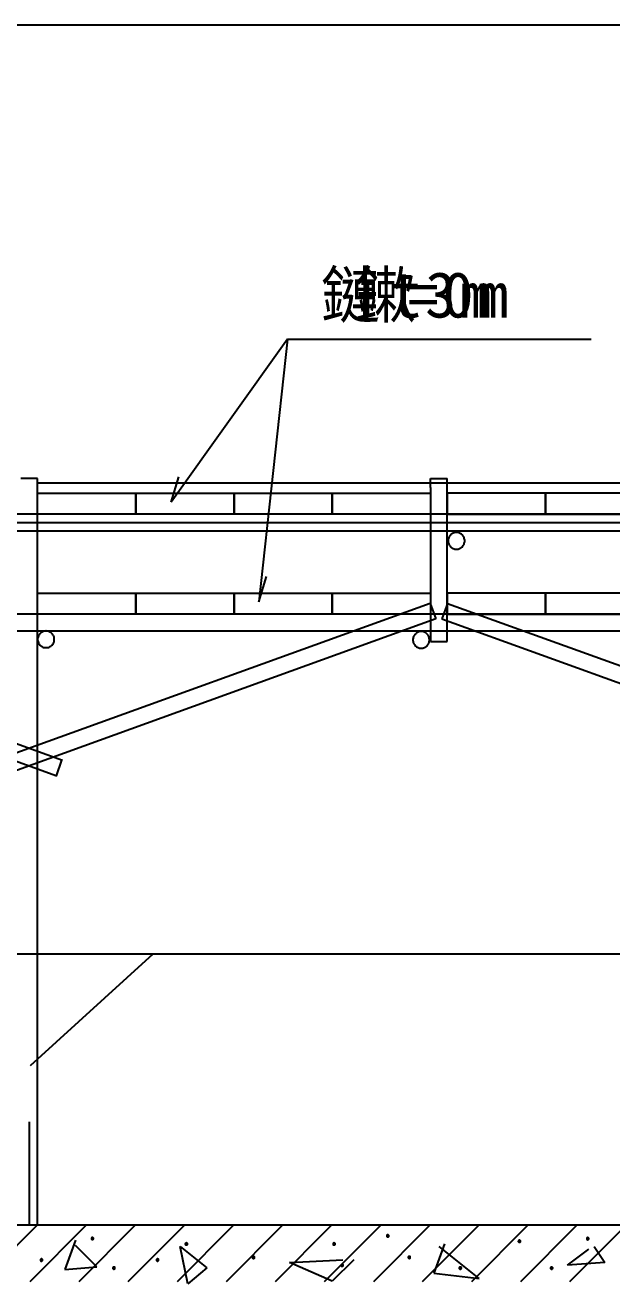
# Model space of a CAD drawing. Header units: metres. Extents: x 0 to 420, y 0 to 297.
# Drawn here: x 209.5 to 251.8, y 206.3 to 297 of the extents above; entities that cross this region are included whole.
import ezdxf

# ---------------------------------------------------------------- set-up
doc = ezdxf.new("R2010")
doc.units = ezdxf.units.M

msp = doc.modelspace()

# ---------------------------------------------------------------- linework, layer by layer
for p, q in [((420, 297), (0, 297)), ((228.41, 274.38), (220.03, 262.64)), ((228.41, 274.38), (226.34, 255.47)), ((228.41, 274.38), (250.28, 274.38)), ((210.4, 264.35), (209.2, 264.35)), ((210.4, 210.59), (210.4, 264.35)), ((210.4, 264.03), (268.2, 264.03)), ((220.03, 262.64), (220.58, 264.48)), ((238.7, 264.35), (239.9, 264.35)), ((238.7, 263.7), (238.7, 264.35)), ((239.9, 263.7), (239.9, 264.35)), ((210.4, 261.79), (210.4, 263.29)), ((210.4, 263.29), (217.48, 263.29)), ((217.48, 261.79), (217.48, 263.29)), ((217.48, 263.29), (224.55, 263.29)), ((217.48, 263.29), (217.48, 261.79)), ((224.55, 263.29), (224.55, 261.79)), ((224.55, 261.79), (224.55, 263.29)), ((224.55, 263.29), (231.63, 263.29)), ((231.63, 261.79), (231.63, 263.29)), ((231.63, 263.29), (238.7, 263.29)), ((231.63, 263.29), (231.63, 261.79)), ((238.7, 263.7), (238.7, 252.62)), ((238.7, 263.29), (238.7, 261.79)), ((239.9, 252.62), (239.9, 263.7)), ((246.98, 263.29), (239.9, 263.29)), ((239.9, 263.29), (239.9, 261.79)), ((254.05, 263.29), (246.98, 263.29)), ((246.98, 263.29), (246.98, 261.79)), ((246.98, 261.79), (246.98, 263.29)), ((270.74, 261.79), (148.86, 261.79)), ((150.8, 261.19), (268.8, 261.19)), ((217.48, 261.79), (210.4, 261.79)), ((224.55, 261.79), (217.48, 261.79)), ((231.63, 261.79), (224.55, 261.79)), ((238.7, 261.79), (231.63, 261.79)), ((239.9, 261.79), (246.98, 261.79)), ((246.98, 261.79), (254.05, 261.79)), ((148.86, 260.59), (270.74, 260.59)), ((226.34, 255.47), (226.89, 257.3)), ((210.4, 254.59), (210.4, 256.09)), ((210.4, 256.09), (217.48, 256.09)), ((217.48, 254.59), (217.48, 256.09)), ((217.48, 256.09), (224.55, 256.09)), ((217.48, 256.09), (217.48, 254.59)), ((224.55, 256.09), (224.55, 254.59)), ((224.55, 254.59), (224.55, 256.09)), ((224.55, 256.09), (231.63, 256.09)), ((231.63, 254.59), (231.63, 256.09)), ((231.63, 256.09), (238.7, 256.09)), ((231.63, 256.09), (231.63, 254.59)), ((238.7, 256.09), (238.7, 254.59)), ((246.98, 256.09), (239.9, 256.09)), ((239.9, 256.09), (239.9, 254.59)), ((254.05, 256.09), (246.98, 256.09)), ((246.98, 256.09), (246.98, 254.59)), ((246.98, 254.59), (246.98, 256.09)), ((180.93, 255.36), (212.18, 244.06)), ((238.67, 255.36), (207.42, 244.06)), ((238.67, 255.36), (239.08, 254.24)), ((239.93, 255.36), (239.53, 254.24)), ((239.93, 255.36), (271.18, 244.06)), ((270.74, 254.59), (148.86, 254.59)), ((180.53, 254.24), (211.77, 242.93)), ((239.08, 254.24), (207.83, 242.93)), ((217.48, 254.59), (210.4, 254.59)), ((224.55, 254.59), (217.48, 254.59)), ((231.63, 254.59), (224.55, 254.59)), ((238.7, 254.59), (231.63, 254.59)), ((239.53, 254.24), (270.77, 242.93)), ((239.9, 254.59), (246.98, 254.59)), ((246.98, 254.59), (254.05, 254.59)), ((148.86, 253.39), (270.74, 253.39)), ((238.7, 252.62), (239.9, 252.62)), ((212.13, 244.07), (211.74, 242.94)), ((159.74, 230.12), (306.23, 230.12)), ((209.88, 222.08), (218.73, 230.12)), ((209.8, 218.02), (209.8, 210.59)), ((141.32, 210.59), (301.79, 210.59)), ((206.32, 206.52), (210.39, 210.59)), ((209.86, 206.52), (213.93, 210.59)), ((213.39, 206.52), (217.46, 210.59)), ((216.93, 206.52), (221, 210.59)), ((220.47, 206.52), (224.53, 210.59)), ((224, 206.52), (228.07, 210.59)), ((227.54, 206.52), (231.6, 210.59)), ((231.07, 206.52), (235.14, 210.59)), ((234.61, 206.52), (238.68, 210.59)), ((238.14, 206.52), (242.21, 210.59)), ((241.68, 206.52), (245.75, 210.59)), ((245.21, 206.52), (249.28, 210.59)), ((248.75, 206.52), (252.82, 210.59)), ((213.12, 209.5), (212.35, 207.39)), ((214.66, 207.58), (213.12, 209.12)), ((220.66, 209.04), (222.58, 207.5)), ((221.23, 206.35), (220.66, 209.04)), ((239.72, 209.23), (238.95, 207.11)), ((242.22, 206.73), (239.33, 209.04)), ((248.57, 207.69), (250.11, 208.84)), ((250.5, 209.04), (251.27, 207.88)), ((228.55, 207.88), (232.4, 208.08)), ((231.63, 206.54), (228.55, 207.88)), ((233.17, 208.08), (231.63, 206.54)), ((251.27, 207.88), (248.57, 207.69)), ((212.35, 207.39), (214.66, 207.58)), ((222.58, 207.5), (221.23, 206.35)), ((238.95, 207.11), (242.22, 206.73))]:
    msp.add_line(p, q)
for points in [[(241.17, 259.86), (241.17, 259.92), (241.16, 259.98), (241.14, 260.04), (241.13, 260.09), (241.1, 260.15), (241.07, 260.2), (241.03, 260.24), (241, 260.29), (240.95, 260.33), (240.9, 260.36), (240.85, 260.39), (240.8, 260.42), (240.74, 260.44), (240.69, 260.45), (240.63, 260.46), (240.57, 260.46), (240.51, 260.46), (240.45, 260.45), (240.4, 260.44), (240.34, 260.42), (240.29, 260.39), (240.24, 260.36), (240.19, 260.33), (240.15, 260.29), (240.11, 260.24), (240.07, 260.2), (240.04, 260.15), (240.02, 260.09), (240, 260.04), (239.98, 259.98), (239.97, 259.92), (239.97, 259.86), (239.97, 259.8), (239.98, 259.75), (240, 259.69), (240.02, 259.63), (240.04, 259.58), (240.07, 259.53), (240.11, 259.48), (240.15, 259.44), (240.19, 259.4), (240.24, 259.36), (240.29, 259.33), (240.34, 259.31), (240.4, 259.29), (240.45, 259.27), (240.51, 259.27), (240.57, 259.26), (240.63, 259.27), (240.69, 259.27), (240.74, 259.29), (240.8, 259.31), (240.85, 259.33), (240.9, 259.36), (240.95, 259.4), (241, 259.44), (241.03, 259.48), (241.07, 259.53), (241.1, 259.58), (241.13, 259.63), (241.14, 259.69), (241.16, 259.75), (241.17, 259.8), (241.17, 259.86)], [(211.6, 252.77), (211.6, 252.82), (211.59, 252.88), (211.58, 252.94), (211.56, 253), (211.53, 253.05), (211.5, 253.1), (211.47, 253.15), (211.43, 253.19), (211.38, 253.23), (211.34, 253.26), (211.28, 253.29), (211.23, 253.32), (211.18, 253.34), (211.12, 253.35), (211.06, 253.36), (211, 253.37), (210.94, 253.36), (210.88, 253.35), (210.83, 253.34), (210.77, 253.32), (210.72, 253.29), (210.67, 253.26), (210.62, 253.23), (210.58, 253.19), (210.54, 253.15), (210.5, 253.1), (210.47, 253.05), (210.45, 253), (210.43, 252.94), (210.41, 252.88), (210.4, 252.82), (210.4, 252.77), (210.4, 252.71), (210.41, 252.65), (210.43, 252.59), (210.45, 252.54), (210.47, 252.48), (210.5, 252.43), (210.54, 252.38), (210.58, 252.34), (210.62, 252.3), (210.67, 252.27), (210.72, 252.24), (210.77, 252.21), (210.83, 252.19), (210.88, 252.18), (210.94, 252.17), (211, 252.17), (211.06, 252.17), (211.12, 252.18), (211.18, 252.19), (211.23, 252.21), (211.28, 252.24), (211.34, 252.27), (211.38, 252.3), (211.43, 252.34), (211.47, 252.38), (211.5, 252.43), (211.53, 252.48), (211.56, 252.54), (211.58, 252.59), (211.59, 252.65), (211.6, 252.71), (211.6, 252.77)], [(238.64, 252.73), (238.63, 252.79), (238.62, 252.85), (238.61, 252.9), (238.59, 252.96), (238.57, 253.01), (238.53, 253.06), (238.5, 253.11), (238.46, 253.15), (238.42, 253.19), (238.37, 253.23), (238.32, 253.26), (238.27, 253.28), (238.21, 253.3), (238.15, 253.32), (238.09, 253.33), (238.04, 253.33), (237.98, 253.33), (237.92, 253.32), (237.86, 253.3), (237.81, 253.28), (237.75, 253.26), (237.7, 253.23), (237.66, 253.19), (237.61, 253.15), (237.57, 253.11), (237.54, 253.06), (237.51, 253.01), (237.48, 252.96), (237.46, 252.9), (237.45, 252.85), (237.44, 252.79), (237.44, 252.73), (237.44, 252.67), (237.45, 252.61), (237.46, 252.55), (237.48, 252.5), (237.51, 252.45), (237.54, 252.4), (237.57, 252.35), (237.61, 252.3), (237.66, 252.27), (237.7, 252.23), (237.75, 252.2), (237.81, 252.17), (237.86, 252.15), (237.92, 252.14), (237.98, 252.13), (238.04, 252.13), (238.09, 252.13), (238.15, 252.14), (238.21, 252.15), (238.27, 252.17), (238.32, 252.2), (238.37, 252.23), (238.42, 252.27), (238.46, 252.3), (238.5, 252.35), (238.53, 252.4), (238.57, 252.45), (238.59, 252.5), (238.61, 252.55), (238.62, 252.61), (238.63, 252.67), (238.64, 252.73)], [(214.42, 209.61), (214.42, 209.62), (214.42, 209.62), (214.42, 209.63), (214.42, 209.64), (214.41, 209.64), (214.41, 209.65), (214.4, 209.66), (214.4, 209.66), (214.39, 209.67), (214.39, 209.67), (214.38, 209.68), (214.38, 209.68), (214.37, 209.68), (214.36, 209.68), (214.35, 209.68), (214.35, 209.68), (214.34, 209.68), (214.33, 209.68), (214.33, 209.68), (214.32, 209.68), (214.31, 209.68), (214.31, 209.67), (214.3, 209.67), (214.29, 209.66), (214.29, 209.66), (214.28, 209.65), (214.28, 209.64), (214.28, 209.64), (214.28, 209.63), (214.27, 209.62), (214.27, 209.62), (214.27, 209.61), (214.27, 209.61)], [(214.27, 209.61), (214.27, 209.6), (214.27, 209.59), (214.28, 209.59), (214.28, 209.58), (214.28, 209.57), (214.28, 209.57), (214.29, 209.56), (214.29, 209.56), (214.3, 209.55), (214.31, 209.55), (214.31, 209.54), (214.32, 209.54), (214.33, 209.54), (214.33, 209.54), (214.34, 209.53), (214.35, 209.53), (214.35, 209.53), (214.36, 209.54), (214.37, 209.54), (214.38, 209.54), (214.38, 209.54), (214.39, 209.55), (214.39, 209.55), (214.4, 209.56), (214.4, 209.56), (214.41, 209.57), (214.41, 209.57), (214.42, 209.58), (214.42, 209.59), (214.42, 209.59), (214.42, 209.6), (214.42, 209.61)], [(235.7, 209.8), (235.7, 209.81), (235.7, 209.82), (235.7, 209.82), (235.7, 209.83), (235.7, 209.84), (235.69, 209.84), (235.69, 209.85), (235.68, 209.86), (235.68, 209.86), (235.67, 209.86), (235.66, 209.87), (235.66, 209.87), (235.65, 209.87), (235.64, 209.88), (235.64, 209.88), (235.63, 209.88), (235.62, 209.88), (235.61, 209.88), (235.61, 209.87), (235.6, 209.87), (235.59, 209.87), (235.59, 209.86), (235.58, 209.86), (235.58, 209.86), (235.57, 209.85), (235.57, 209.84), (235.56, 209.84), (235.56, 209.83), (235.56, 209.82), (235.56, 209.82), (235.55, 209.81), (235.55, 209.8), (235.55, 209.8)], [(235.55, 209.8), (235.55, 209.79), (235.56, 209.79), (235.56, 209.78), (235.56, 209.77), (235.56, 209.77), (235.57, 209.76), (235.57, 209.75), (235.58, 209.75), (235.58, 209.74), (235.59, 209.74), (235.59, 209.74), (235.6, 209.73), (235.61, 209.73), (235.61, 209.73), (235.62, 209.73), (235.63, 209.73), (235.64, 209.73), (235.64, 209.73), (235.65, 209.73), (235.66, 209.73), (235.66, 209.74), (235.67, 209.74), (235.68, 209.74), (235.68, 209.75), (235.69, 209.75), (235.69, 209.76), (235.7, 209.77), (235.7, 209.77), (235.7, 209.78), (235.7, 209.79), (235.7, 209.79), (235.7, 209.8)], [(245.18, 209.42), (245.18, 209.42), (245.18, 209.43), (245.18, 209.44), (245.18, 209.44), (245.18, 209.45), (245.17, 209.46), (245.17, 209.46), (245.16, 209.47), (245.16, 209.47), (245.15, 209.48), (245.14, 209.48), (245.14, 209.48), (245.13, 209.49), (245.12, 209.49), (245.12, 209.49), (245.11, 209.49), (245.1, 209.49), (245.09, 209.49), (245.09, 209.49), (245.08, 209.48), (245.07, 209.48), (245.07, 209.48), (245.06, 209.47), (245.06, 209.47), (245.05, 209.46), (245.05, 209.46), (245.04, 209.45), (245.04, 209.44), (245.04, 209.44), (245.04, 209.43), (245.03, 209.42), (245.03, 209.42), (245.03, 209.42)], [(245.03, 209.42), (245.03, 209.41), (245.04, 209.4), (245.04, 209.39), (245.04, 209.39), (245.04, 209.38), (245.05, 209.37), (245.05, 209.37), (245.06, 209.36), (245.06, 209.36), (245.07, 209.35), (245.07, 209.35), (245.08, 209.35), (245.09, 209.34), (245.09, 209.34), (245.1, 209.34), (245.11, 209.34), (245.12, 209.34), (245.12, 209.34), (245.13, 209.34), (245.14, 209.35), (245.14, 209.35), (245.15, 209.35), (245.16, 209.36), (245.16, 209.36), (245.17, 209.37), (245.17, 209.37), (245.18, 209.38), (245.18, 209.39), (245.18, 209.39), (245.18, 209.4), (245.18, 209.41), (245.18, 209.42)], [(250.11, 209.61), (250.11, 209.61), (250.11, 209.62), (250.1, 209.63), (250.1, 209.63), (250.1, 209.64), (250.09, 209.65), (250.09, 209.65), (250.09, 209.66), (250.08, 209.66), (250.07, 209.67), (250.07, 209.67), (250.06, 209.67), (250.05, 209.68), (250.05, 209.68), (250.04, 209.68), (250.03, 209.68), (250.02, 209.68), (250.02, 209.68), (250.01, 209.68), (250, 209.67), (250, 209.67), (249.99, 209.67), (249.98, 209.66), (249.98, 209.66), (249.97, 209.65), (249.97, 209.65), (249.97, 209.64), (249.96, 209.63), (249.96, 209.63), (249.96, 209.62), (249.96, 209.61), (249.96, 209.61), (249.96, 209.61)], [(249.96, 209.61), (249.96, 209.6), (249.96, 209.59), (249.96, 209.58), (249.96, 209.58), (249.97, 209.57), (249.97, 209.56), (249.97, 209.56), (249.98, 209.55), (249.98, 209.55), (249.99, 209.54), (250, 209.54), (250, 209.54), (250.01, 209.53), (250.02, 209.53), (250.02, 209.53), (250.03, 209.53), (250.04, 209.53), (250.05, 209.53), (250.05, 209.53), (250.06, 209.54), (250.07, 209.54), (250.07, 209.54), (250.08, 209.55), (250.09, 209.55), (250.09, 209.56), (250.09, 209.56), (250.1, 209.57), (250.1, 209.58), (250.1, 209.58), (250.11, 209.59), (250.11, 209.6), (250.11, 209.61)], [(221.19, 209.22), (221.19, 209.23), (221.19, 209.24), (221.19, 209.24), (221.19, 209.25), (221.18, 209.26), (221.18, 209.26), (221.18, 209.27), (221.17, 209.28), (221.17, 209.28), (221.16, 209.28), (221.15, 209.29), (221.15, 209.29), (221.14, 209.29), (221.13, 209.3), (221.13, 209.3), (221.12, 209.3), (221.11, 209.3), (221.1, 209.3), (221.1, 209.29), (221.09, 209.29), (221.08, 209.29), (221.08, 209.28), (221.07, 209.28), (221.07, 209.28), (221.06, 209.27), (221.06, 209.26), (221.05, 209.26), (221.05, 209.25), (221.05, 209.24), (221.04, 209.24), (221.04, 209.23), (221.04, 209.22), (221.04, 209.22)], [(221.04, 209.22), (221.04, 209.22), (221.04, 209.21), (221.05, 209.2), (221.05, 209.19), (221.05, 209.19), (221.06, 209.18), (221.06, 209.17), (221.07, 209.17), (221.07, 209.16), (221.08, 209.16), (221.08, 209.16), (221.09, 209.15), (221.1, 209.15), (221.1, 209.15), (221.11, 209.15), (221.12, 209.15), (221.13, 209.15), (221.13, 209.15), (221.14, 209.15), (221.15, 209.15), (221.15, 209.16), (221.16, 209.16), (221.17, 209.16), (221.17, 209.17), (221.18, 209.17), (221.18, 209.18), (221.18, 209.19), (221.19, 209.19), (221.19, 209.2), (221.19, 209.21), (221.19, 209.22), (221.19, 209.22)], [(231.83, 209.22), (231.83, 209.23), (231.83, 209.24), (231.83, 209.24), (231.83, 209.25), (231.83, 209.26), (231.82, 209.26), (231.82, 209.27), (231.81, 209.28), (231.81, 209.28), (231.8, 209.28), (231.79, 209.29), (231.79, 209.29), (231.78, 209.29), (231.77, 209.3), (231.77, 209.3), (231.76, 209.3), (231.75, 209.3), (231.75, 209.3), (231.74, 209.29), (231.73, 209.29), (231.72, 209.29), (231.72, 209.28), (231.71, 209.28), (231.71, 209.28), (231.7, 209.27), (231.7, 209.26), (231.69, 209.26), (231.69, 209.25), (231.69, 209.24), (231.69, 209.24), (231.68, 209.23), (231.68, 209.22), (231.68, 209.22)], [(231.68, 209.22), (231.68, 209.22), (231.69, 209.21), (231.69, 209.2), (231.69, 209.19), (231.69, 209.19), (231.7, 209.18), (231.7, 209.17), (231.71, 209.17), (231.71, 209.16), (231.72, 209.16), (231.72, 209.16), (231.73, 209.15), (231.74, 209.15), (231.75, 209.15), (231.75, 209.15), (231.76, 209.15), (231.77, 209.15), (231.77, 209.15), (231.78, 209.15), (231.79, 209.15), (231.79, 209.16), (231.8, 209.16), (231.81, 209.16), (231.81, 209.17), (231.82, 209.17), (231.82, 209.18), (231.83, 209.19), (231.83, 209.19), (231.83, 209.2), (231.83, 209.21), (231.83, 209.22), (231.83, 209.22)], [(210.75, 208.06), (210.75, 208.07), (210.74, 208.08), (210.74, 208.09), (210.74, 208.09), (210.74, 208.1), (210.73, 208.1), (210.73, 208.11), (210.72, 208.12), (210.72, 208.12), (210.71, 208.13), (210.71, 208.13), (210.7, 208.13), (210.69, 208.14), (210.69, 208.14), (210.68, 208.14), (210.67, 208.14), (210.66, 208.14), (210.66, 208.14), (210.65, 208.14), (210.64, 208.13), (210.64, 208.13), (210.63, 208.13), (210.62, 208.12), (210.62, 208.12), (210.61, 208.11), (210.61, 208.1), (210.6, 208.1), (210.6, 208.09), (210.6, 208.09), (210.6, 208.08), (210.6, 208.07), (210.6, 208.06), (210.6, 208.06)], [(210.6, 208.06), (210.6, 208.06), (210.6, 208.05), (210.6, 208.04), (210.6, 208.03), (210.6, 208.03), (210.61, 208.02), (210.61, 208.02), (210.62, 208.01), (210.62, 208.01), (210.63, 208), (210.64, 208), (210.64, 207.99), (210.65, 207.99), (210.66, 207.99), (210.66, 207.99), (210.67, 207.99), (210.68, 207.99), (210.69, 207.99), (210.69, 207.99), (210.7, 207.99), (210.71, 208), (210.71, 208), (210.72, 208.01), (210.72, 208.01), (210.73, 208.02), (210.73, 208.02), (210.74, 208.03), (210.74, 208.03), (210.74, 208.04), (210.74, 208.05), (210.75, 208.06), (210.75, 208.06)], [(219.11, 208.07), (219.11, 208.07), (219.11, 208.08), (219.11, 208.09), (219.11, 208.1), (219.1, 208.1), (219.1, 208.11), (219.1, 208.12), (219.09, 208.12), (219.09, 208.13), (219.08, 208.13), (219.07, 208.13), (219.07, 208.14), (219.06, 208.14), (219.05, 208.14), (219.05, 208.14), (219.04, 208.14), (219.03, 208.14), (219.02, 208.14), (219.02, 208.14), (219.01, 208.14), (219, 208.13), (219, 208.13), (218.99, 208.13), (218.99, 208.12), (218.98, 208.12), (218.98, 208.11), (218.97, 208.1), (218.97, 208.1), (218.97, 208.09), (218.96, 208.08), (218.96, 208.07), (218.96, 208.07), (218.96, 208.07)], [(218.96, 208.07), (218.96, 208.06), (218.96, 208.05), (218.97, 208.05), (218.97, 208.04), (218.97, 208.03), (218.98, 208.03), (218.98, 208.02), (218.99, 208.01), (218.99, 208.01), (219, 208.01), (219, 208), (219.01, 208), (219.02, 208), (219.02, 207.99), (219.03, 207.99), (219.04, 207.99), (219.05, 207.99), (219.05, 207.99), (219.06, 208), (219.07, 208), (219.07, 208), (219.08, 208.01), (219.09, 208.01), (219.09, 208.01), (219.1, 208.02), (219.1, 208.03), (219.1, 208.03), (219.11, 208.04), (219.11, 208.05), (219.11, 208.05), (219.11, 208.06), (219.11, 208.07)], [(226.03, 208.26), (226.03, 208.26), (226.03, 208.27), (226.03, 208.28), (226.02, 208.29), (226.02, 208.29), (226.02, 208.3), (226.01, 208.3), (226.01, 208.31), (226, 208.31), (226, 208.32), (225.99, 208.32), (225.98, 208.33), (225.98, 208.33), (225.97, 208.33), (225.96, 208.33), (225.96, 208.33), (225.95, 208.33), (225.94, 208.33), (225.93, 208.33), (225.93, 208.33), (225.92, 208.32), (225.91, 208.32), (225.91, 208.31), (225.9, 208.31), (225.9, 208.3), (225.89, 208.3), (225.89, 208.29), (225.89, 208.29), (225.88, 208.28), (225.88, 208.27), (225.88, 208.26), (225.88, 208.26), (225.88, 208.26)], [(225.88, 208.26), (225.88, 208.25), (225.88, 208.24), (225.88, 208.23), (225.89, 208.23), (225.89, 208.22), (225.89, 208.21), (225.9, 208.21), (225.9, 208.2), (225.91, 208.2), (225.91, 208.19), (225.92, 208.19), (225.93, 208.19), (225.93, 208.18), (225.94, 208.18), (225.95, 208.18), (225.96, 208.18), (225.96, 208.18), (225.97, 208.18), (225.98, 208.18), (225.98, 208.19), (225.99, 208.19), (226, 208.19), (226, 208.2), (226.01, 208.2), (226.01, 208.21), (226.02, 208.21), (226.02, 208.22), (226.02, 208.23), (226.03, 208.23), (226.03, 208.24), (226.03, 208.25), (226.03, 208.26)], [(232.42, 207.68), (232.41, 207.68), (232.41, 207.69), (232.41, 207.7), (232.41, 207.71), (232.41, 207.71), (232.4, 207.72), (232.4, 207.72), (232.39, 207.73), (232.39, 207.73), (232.38, 207.74), (232.38, 207.74), (232.37, 207.75), (232.36, 207.75), (232.35, 207.75), (232.35, 207.75), (232.34, 207.75), (232.33, 207.75), (232.33, 207.75), (232.32, 207.75), (232.31, 207.75), (232.3, 207.74), (232.3, 207.74), (232.29, 207.73), (232.29, 207.73), (232.28, 207.72), (232.28, 207.72), (232.27, 207.71), (232.27, 207.71), (232.27, 207.7), (232.27, 207.69), (232.27, 207.68), (232.27, 207.68), (232.27, 207.68)], [(232.27, 207.68), (232.27, 207.67), (232.27, 207.66), (232.27, 207.66), (232.27, 207.65), (232.27, 207.64), (232.28, 207.64), (232.28, 207.63), (232.29, 207.62), (232.29, 207.62), (232.3, 207.61), (232.3, 207.61), (232.31, 207.61), (232.32, 207.61), (232.33, 207.6), (232.33, 207.6), (232.34, 207.6), (232.35, 207.6), (232.35, 207.6), (232.36, 207.61), (232.37, 207.61), (232.38, 207.61), (232.38, 207.61), (232.39, 207.62), (232.39, 207.62), (232.4, 207.63), (232.4, 207.64), (232.41, 207.64), (232.41, 207.65), (232.41, 207.66), (232.41, 207.66), (232.41, 207.67), (232.42, 207.68)], [(237.25, 208.26), (237.25, 208.26), (237.25, 208.27), (237.25, 208.28), (237.25, 208.29), (237.24, 208.29), (237.24, 208.3), (237.23, 208.3), (237.23, 208.31), (237.22, 208.31), (237.22, 208.32), (237.21, 208.32), (237.21, 208.33), (237.2, 208.33), (237.19, 208.33), (237.18, 208.33), (237.18, 208.33), (237.17, 208.33), (237.16, 208.33), (237.16, 208.33), (237.15, 208.33), (237.14, 208.32), (237.14, 208.32), (237.13, 208.31), (237.12, 208.31), (237.12, 208.3), (237.11, 208.3), (237.11, 208.29), (237.11, 208.29), (237.11, 208.28), (237.1, 208.27), (237.1, 208.26), (237.1, 208.26), (237.1, 208.26)], [(237.1, 208.26), (237.1, 208.25), (237.1, 208.24), (237.11, 208.23), (237.11, 208.23), (237.11, 208.22), (237.11, 208.21), (237.12, 208.21), (237.12, 208.2), (237.13, 208.2), (237.14, 208.19), (237.14, 208.19), (237.15, 208.19), (237.16, 208.18), (237.16, 208.18), (237.17, 208.18), (237.18, 208.18), (237.18, 208.18), (237.19, 208.18), (237.2, 208.18), (237.21, 208.19), (237.21, 208.19), (237.22, 208.19), (237.22, 208.2), (237.23, 208.2), (237.23, 208.21), (237.24, 208.21), (237.24, 208.22), (237.25, 208.23), (237.25, 208.23), (237.25, 208.24), (237.25, 208.25), (237.25, 208.26)], [(215.97, 207.48), (215.97, 207.49), (215.97, 207.5), (215.97, 207.51), (215.96, 207.51), (215.96, 207.52), (215.96, 207.53), (215.95, 207.53), (215.95, 207.54), (215.94, 207.54), (215.94, 207.55), (215.93, 207.55), (215.92, 207.55), (215.92, 207.56), (215.91, 207.56), (215.9, 207.56), (215.89, 207.56), (215.89, 207.56), (215.88, 207.56), (215.87, 207.56), (215.87, 207.55), (215.86, 207.55), (215.85, 207.55), (215.85, 207.54), (215.84, 207.54), (215.84, 207.53), (215.83, 207.53), (215.83, 207.52), (215.83, 207.51), (215.82, 207.51), (215.82, 207.5), (215.82, 207.49), (215.82, 207.48), (215.82, 207.48)], [(215.82, 207.48), (215.82, 207.48), (215.82, 207.47), (215.82, 207.46), (215.83, 207.46), (215.83, 207.45), (215.83, 207.44), (215.84, 207.44), (215.84, 207.43), (215.85, 207.43), (215.85, 207.42), (215.86, 207.42), (215.87, 207.41), (215.87, 207.41), (215.88, 207.41), (215.89, 207.41), (215.89, 207.41), (215.9, 207.41), (215.91, 207.41), (215.92, 207.41), (215.92, 207.41), (215.93, 207.42), (215.94, 207.42), (215.94, 207.43), (215.95, 207.43), (215.95, 207.44), (215.96, 207.44), (215.96, 207.45), (215.96, 207.46), (215.97, 207.46), (215.97, 207.47), (215.97, 207.48), (215.97, 207.48)], [(240.93, 207.48), (240.93, 207.49), (240.93, 207.5), (240.92, 207.51), (240.92, 207.51), (240.92, 207.52), (240.92, 207.53), (240.91, 207.53), (240.91, 207.54), (240.9, 207.54), (240.89, 207.55), (240.89, 207.55), (240.88, 207.55), (240.87, 207.56), (240.87, 207.56), (240.86, 207.56), (240.85, 207.56), (240.85, 207.56), (240.84, 207.56), (240.83, 207.56), (240.82, 207.55), (240.82, 207.55), (240.81, 207.55), (240.81, 207.54), (240.8, 207.54), (240.8, 207.53), (240.79, 207.53), (240.79, 207.52), (240.78, 207.51), (240.78, 207.51), (240.78, 207.5), (240.78, 207.49), (240.78, 207.48), (240.78, 207.48)], [(240.78, 207.48), (240.78, 207.48), (240.78, 207.47), (240.78, 207.46), (240.78, 207.46), (240.79, 207.45), (240.79, 207.44), (240.8, 207.44), (240.8, 207.43), (240.81, 207.43), (240.81, 207.42), (240.82, 207.42), (240.82, 207.41), (240.83, 207.41), (240.84, 207.41), (240.85, 207.41), (240.85, 207.41), (240.86, 207.41), (240.87, 207.41), (240.87, 207.41), (240.88, 207.41), (240.89, 207.42), (240.89, 207.42), (240.9, 207.43), (240.91, 207.43), (240.91, 207.44), (240.92, 207.44), (240.92, 207.45), (240.92, 207.46), (240.92, 207.46), (240.93, 207.47), (240.93, 207.48), (240.93, 207.48)], [(247.51, 207.48), (247.51, 207.49), (247.5, 207.5), (247.5, 207.51), (247.5, 207.51), (247.5, 207.52), (247.49, 207.53), (247.49, 207.53), (247.48, 207.54), (247.48, 207.54), (247.47, 207.55), (247.47, 207.55), (247.46, 207.55), (247.45, 207.56), (247.45, 207.56), (247.44, 207.56), (247.43, 207.56), (247.42, 207.56), (247.42, 207.56), (247.41, 207.56), (247.4, 207.55), (247.4, 207.55), (247.39, 207.55), (247.38, 207.54), (247.38, 207.54), (247.37, 207.53), (247.37, 207.53), (247.37, 207.52), (247.36, 207.51), (247.36, 207.51), (247.36, 207.5), (247.36, 207.49), (247.36, 207.48), (247.36, 207.48)], [(247.36, 207.48), (247.36, 207.48), (247.36, 207.47), (247.36, 207.46), (247.36, 207.46), (247.37, 207.45), (247.37, 207.44), (247.37, 207.44), (247.38, 207.43), (247.38, 207.43), (247.39, 207.42), (247.4, 207.42), (247.4, 207.41), (247.41, 207.41), (247.42, 207.41), (247.42, 207.41), (247.43, 207.41), (247.44, 207.41), (247.45, 207.41), (247.45, 207.41), (247.46, 207.41), (247.47, 207.42), (247.47, 207.42), (247.48, 207.43), (247.48, 207.43), (247.49, 207.44), (247.49, 207.44), (247.5, 207.45), (247.5, 207.46), (247.5, 207.46), (247.5, 207.47), (247.51, 207.48), (247.51, 207.48)]]:
    msp.add_lwpolyline(points)

# ---------------------------------------------------------------- texts
for s, p in [('鏈', (230.8, 275.94)), ('鏉', (233.3, 275.94)), ('t', (235.81, 275.94)), ('3', (238.32, 275.94)), ('0', (239.57, 275.94)), ('m', (240.82, 275.94)), ('m', (242.07, 275.94)), ('=', (237.06, 275.94))]:
    msp.add_text(s, height=3.29).set_placement(p)

doc.saveas('drawing.dxf')
